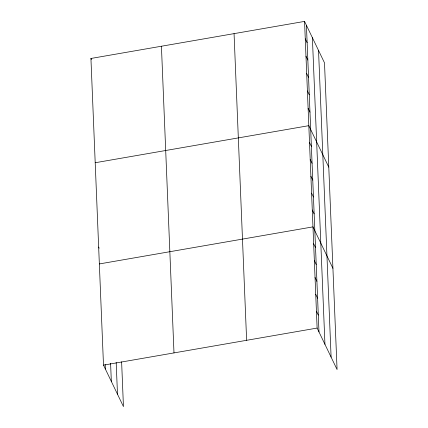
<?xml version="1.0" encoding="UTF-8"?>
<svg xmlns="http://www.w3.org/2000/svg" width="428" height="428" viewBox="0 0 428 428"><rect width="100%" height="100%" fill="white"/><g stroke="black" fill="none" stroke-linecap="round" stroke-linejoin="round"><path stroke-width="0.64" d="M121.616 361.837L123.451 406.6L103.496 365.138L90.929 58.465L304.549 21.4L324.504 62.863L337.071 369.535L317.116 328.073L304.549 21.4M95.203 162.736L308.823 125.672L328.774 167.129M99.35 263.937L312.97 226.872L332.925 268.329M103.496 365.138L317.116 328.073M305.26 38.777L307.133 42.666M305.972 56.159L307.844 60.043M306.683 73.536L308.556 77.425M307.4 90.913L309.267 94.802M308.112 108.289L309.979 112.179M309.514 142.535L311.386 146.424M310.204 159.403L312.076 163.293M310.894 176.272L312.766 180.156M311.589 193.135L313.457 197.024M312.28 210.004L314.152 213.893M313.66 243.741L315.532 247.625M314.35 260.604L316.222 264.493M315.045 277.472L316.913 281.362M315.736 294.341L317.608 298.225M316.426 311.204L318.298 315.094M90.929 58.465L91.464 59.578M98.659 247.068L99.194 248.181M318.534 50.461L331.101 357.134M312.387 37.685L324.954 344.358M306.421 25.289L318.988 331.962M234.057 33.63L246.624 340.303M161.426 46.235L173.993 352.907M116.181 362.414L117.486 394.199M110.59 363.265L111.334 381.428M105.181 364.485L105.368 369.027"/></g></svg>
